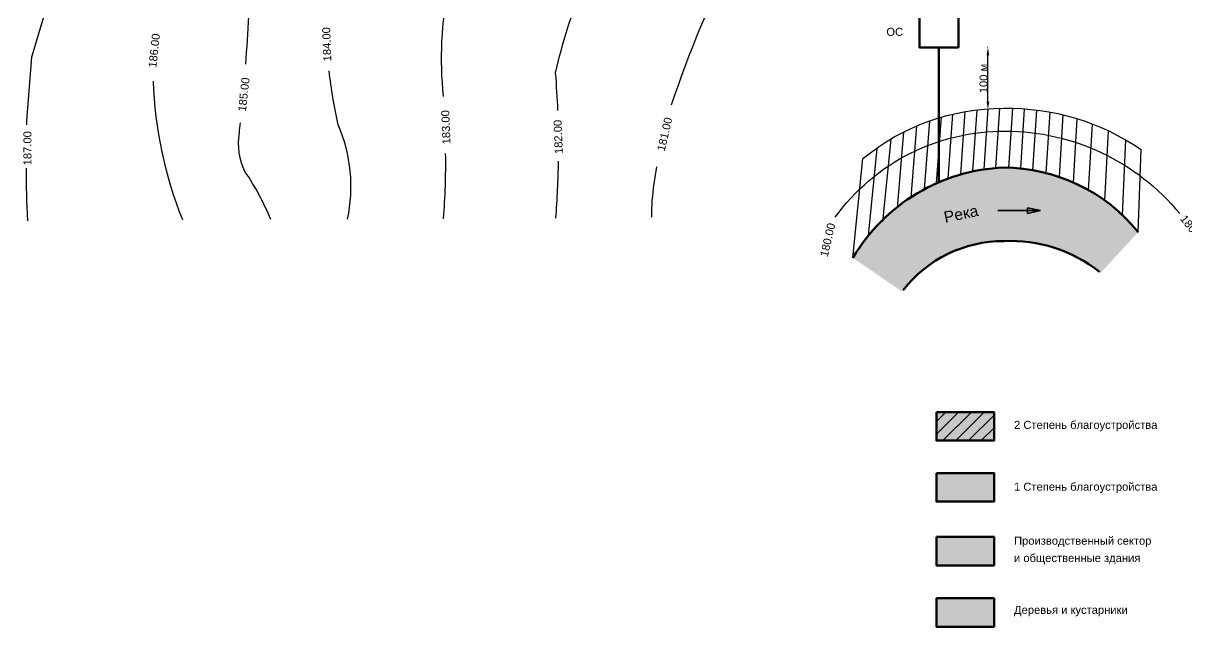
# Model space of a CAD drawing. Header units: inches. Extents: x 389 to 1188, y 268 to 818.
# Drawn here: x 402.5 to 765.9, y 267.8 to 456.3 of the extents above; entities that cross this region are included whole.
import ezdxf

# ---------------------------------------------------------------- set-up
doc = ezdxf.new("R2010")
doc.units = ezdxf.units.IN
doc.header["$MEASUREMENT"] = 0
for name, color, linetype, lineweight in [('горизонтали', 18, 'Continuous', 25), ('двухэтажная', 13, 'Continuous', 25), ('кварталы', 7, 'Continuous', 100), ('раздел кварталов', 7, 'Continuous', 50), ('Текст', 7, 'Continuous', 15)]:
    doc.layers.add(name, color=color, linetype=linetype, lineweight=lineweight)
doc.styles.get("Standard").update_dxf_attribs({"font": 'arial.ttf'})
doc.dimstyles.get("Standard").update_dxf_attribs({"dimtxt": 0.18, "dimasz": 0.18, "dimexe": 0.18, "dimexo": 0.0625, "dimgap": 0.09, "dimtad": 0, "dimtih": 1, "dimtoh": 1, "dimdec": 4, "dimzin": 0, "dimdsep": 46, "dimtxsty": 'Standard', "dimcen": 0.09, "dimadec": 0, "dimazin": 0, "dimtfac": 1, "dimtdec": 4, "dimtofl": 0, "dimtmove": 0, "dimatfit": 3, "dimfxl": 1, "dimtolj": 1, "dimtzin": 0, "dimarcsym": 0})

# ---------------------------------------------------------------- blocks, each defined once
blk = doc.blocks.new('*D7')
at = {"layer": 'Defpoints', "color": 0, "ltscale": 0.25, "transparency": 16777216}
for p in [(703.8053003129162, 448.7387969516894), (703.8053003129162, 448.7387969516894), (703.8053003129162, 429.2897102249913)]:
    blk.add_point(p, dxfattribs=at)
at = {"layer": 'раздел кварталов', "color": 0, "lineweight": -2, "ltscale": 0.25, "transparency": 16777216}
for p, q in [((703.7428003129162, 448.7387969516894), (703.6253003129162, 448.7387969516894)), ((703.8053003129162, 431.7897102249913), (703.8053003129162, 446.2387969516894)), ((703.7428003129162, 429.2897102249913), (703.6253003129162, 429.2897102249913))]:
    blk.add_line(p, q, dxfattribs=at)
at = {"layer": 'раздел кварталов', "color": 0, "ltscale": 0.25, "transparency": 16777216}
for points in [[(703.3886336462496, 446.2387969516894), (704.2219669795828, 446.2387969516894), (703.8053003129162, 448.7387969516894)], [(703.3886336462496, 431.7897102249913), (704.2219669795828, 431.7897102249913), (703.8053003129162, 429.2897102249913)]]:
    blk.add_solid(points, dxfattribs=at)
at = {"layer": 'раздел кварталов', "color": 0, "lineweight": 0, "ltscale": 0.25, "transparency": 16777216, "insert": (702.4388678436119, 439.0142535883405), "char_height": 2.5, "attachment_point": 5, "rotation": 90}
blk.add_mtext('\\A1;100 м', dxfattribs=at)

msp = doc.modelspace()

# ---------------------------------------------------------------- hatches: boundary and pattern name
at = {"layer": 'горизонтали', "ltscale": 0.25}
h = msp.add_hatch(color=5, dxfattribs=at)
h.dxf.hatch_style = 1
edge = h.paths.add_edge_path()
edge.add_arc((711.103436175481, 353.7852961820008), 57.45803464996042, 91.79646270779365, 149.4677193984944)
edge.add_line((661.6123559162115, 382.9753410707399), (676.8871757393763, 372.5185386128733))
edge.add_arc((710.7338601052898, 344.0660298651119), 44.21700234759486, 50.49068826752023, 139.9486131574778, ccw=False)
edge.add_line((738.8648769142947, 378.1803844669312), (750.7434964055756, 391.0375608469235))
edge.add_arc((708.4093288684999, 356.7357428611417), 54.48666312215217, 39.01657720182356, 89.06107366037061)
at = {"layer": 'двухэтажная', "ltscale": 0.25}
h = msp.add_hatch(color=13, dxfattribs=at)
h.dxf.hatch_style = 1
h.paths.add_polyline_path([(705.7274833161573, 325.9096777891663), (705.7274833161573, 334.8196628280838), (687.7274833161573, 334.8196628280838), (687.7274833161573, 325.9096777891663)])
h = msp.add_hatch(color=42, dxfattribs=at)
h.dxf.hatch_style = 1
h.paths.add_polyline_path([(705.7274833161573, 306.8624833568155), (705.7274833161573, 315.772468395733), (687.7274833161573, 315.772468395733), (687.7274833161573, 306.8624833568155)])
h = msp.add_hatch(color=251, dxfattribs=at)
h.dxf.hatch_style = 1
h.paths.add_polyline_path([(705.7274833161573, 286.9253750201005), (705.7274833161573, 295.835360059018), (687.7274833161573, 295.835360059018), (687.7274833161573, 286.9253750201005)])
h = msp.add_hatch(color=3, dxfattribs=at)
h.dxf.hatch_style = 1
h.paths.add_polyline_path([(705.7274833161573, 267.7924972258897), (705.7274833161573, 276.7024822648072), (687.7274833161573, 276.7024822648072), (687.7274833161573, 267.7924972258897)])

# ---------------------------------------------------------------- linework, layer by layer
at = {"color": 5, "ltscale": 0.25}
for p, q in [((699.1322258267655, 410.1002415008552), (700.4007350824886, 429.2523940652836)), ((702.6523297959138, 410.7110641124304), (703.9016877000131, 429.5740665532248)), ((706.2940993363791, 411.0905704347761), (707.5183213044065, 429.7130995372895)), ((710.3189261067637, 411.0905704347761), (711.5336274493384, 429.7122421368558)), ((714.0748567564624, 410.9169123425818), (715.2678628178455, 429.5377337335185)), ((717.870963491243, 410.3884072083379), (719.032323968353, 429.168247927927)), ((683.942459306365, 404.4109999525913), (685.6166184366948, 425.7702204935649)), ((687.7274833161573, 406.3404873704626), (689.2583986161526, 426.9618418976374)), ((691.3922007531846, 407.8649465985814), (692.81491002442, 427.9087676528752)), ((695.328135769304, 409.160411111764), (696.6588930435391, 428.702021872406)), ((722.0151444504481, 409.4938668550944), (723.2101665334485, 428.5269989019812)), ((726.1306112948905, 408.2607469739332), (727.3097425450624, 427.655171683396)), ((730.4986981453003, 406.5473628791578), (731.7167862546667, 426.4396211082249)), ((675.5928698742482, 398.6124095653499), (677.5249825455485, 422.2471543031643)), ((679.7812509448486, 401.8169341790281), (681.6097366305576, 424.1840523499413)), ((735.209770168346, 404.1810221578316), (736.4715824710411, 424.7873280308377)), ((740.3606826550422, 400.8772955577351), (741.4904440435712, 422.6308412678709)), ((670.9886719985134, 394.2142250068337), (673.6078348845631, 420.056298407826)), ((745.83885185709, 396.3366553954143), (746.8477677322662, 419.8182700273933)), ((666.450552080616, 389.9465563264994), (669.193962833775, 417.1464784330237)), ((750.7434964055756, 391.037560846924), (751.6440189595851, 416.7876768309834)), ((661.6123559162115, 382.9753410707399), (664.7450649716602, 413.9882659933937))]:
    msp.add_line(p, q, dxfattribs=at)
at = {"lineweight": 35, "ltscale": 0.25}
for p, q in [((706.8850757779164, 397.7715273947451), (720.1752219672526, 397.7715273947451)), ((720.1752219672526, 397.7715273947451), (716.1742819085193, 398.6433910527785)), ((716.1742819085193, 398.6433910527785), (716.1742819085193, 396.8215069488524)), ((716.1742819085193, 396.8215069488524), (720.1752219672526, 397.7715273947451))]:
    msp.add_line(p, q, dxfattribs=at)
at = {"lineweight": 20, "ltscale": 0.25}
for p, q in [((687.7274833161591, 327.9096777891659), (694.6374683550803, 334.8196628280838)), ((687.7274833161591, 331.9096777891659), (690.6374683550775, 334.8196628280838)), ((689.7274833161591, 325.9096777891668), (698.6374683550766, 334.8196628280838)), ((693.7274833161591, 325.9096777891668), (702.6374683550766, 334.8196628280838)), ((697.7301407074065, 325.9096777891668), (705.7274833161573, 333.9070203979176)), ((701.7301407074065, 325.9096777891668), (705.7274833161573, 329.9070203979172))]:
    msp.add_line(p, q, dxfattribs=at)
at = {"color": 5, "lineweight": 25, "ltscale": 0.25}
msp.add_lwpolyline([(664.7450649716602, 413.9882659933937, -0.1742316821969876), (708.6256713460125, 429.7166223867498, -0.1488439443160078), (708.6256713460125, 429.7166223867498, -0.1563146743413585), (751.6440189595851, 416.7876768309834)], format="xyb", dxfattribs=at)
at = {"lineweight": 50, "ltscale": 0.25}
for points in [[(661.6123559162115, 382.9753410707399, -0.2545540876121354), (708.7632148560133, 411.2047337040203, -0.2250115103343333), (750.7434964055756, 391.037560846924)], [(677.2790465997468, 372.9002814167916, -0.2312964255486747), (708.7632148560133, 388.2410413452071, -0.1802277955072207), (738.6054189124006, 378.6656538109874, -0.2026369802449249)]]:
    msp.add_lwpolyline(points, format="xyb", dxfattribs=at)
at = {"layer": 'горизонтали', "color": 32, "lineweight": 80, "ltscale": 0.25}
msp.add_line((688.4975144117925, 448.738796951689), (688.4975144117925, 406.6067340688483), dxfattribs=at)
at = {"layer": 'горизонтали', "ltscale": 0.25}
for points in [[(533.792797585239, 433.418781934226, -0.160563297149704), (547.8024164757162, 499.5046395217414, 0.0414931680198567), (562.8024164757162, 529.5046395217414, -0.07492580941280257), (569.5508604787292, 543.5046395217414), (576.8024164757162, 553.5046395217414, -0.001203883003412573), (584.8024164757162, 565.504639521741, -0.07936904994286595), (601.8024164757799, 593.5046395217414), (623.8024164757162, 615.5046395217414, -0.0896110809550043), (681.8024164757162, 657.5046395217414)], [(489.8024164757162, 647.5046395217414, 0.01693968637328121), (463.2712545235763, 590.4462394790717, -0.0714268969052114), (425.1575776554027, 499.4907083151329, 0.04280908074771961), (405.1300847162138, 445.6960427330841, 0.007936416418577185), (403.4839512064636, 424.5128414097035, 0.01948851275569955)], [(472.0412253905179, 443.5360894761584, 0.008141124854227742), (473.5858783667127, 473.5046395217414)], [(503.7927975852372, 395.0754276918474, 0.1556746472045067), (500.9041725580619, 424.5046395217414, -0.02615672033869648), (498.0342021324723, 441.4515766178793, -0.03767243760510374)], [(452.3024164757162, 394.8195155547992, -0.08572520205210714), (443.187431859903, 438.1751696186993, -0.09484585734983647)], [(470.0050571425245, 422.0149470752622, -0.02928475176914877), (470.3732231484319, 425.1858610054114, 0.006833763450977365)], [(471.8541314865006, 409.7986004304776, -0.1563764481530605), (470.0050571425245, 422.0149470752622)], [(533.792797585239, 395.2236000892267, 0.0227105299269806), (534.4274889435692, 415.5383426812432, 0.0269338627146751)], [(403.4379334658424, 410.9928482774285, 0.0188298767424606), (403.8309586907571, 394.5791612186758)], [(479.792797585239, 394.955012380366, 0.05449233284847833), (471.8541314865006, 409.7986004304776)]]:
    msp.add_lwpolyline(points, format="xyb", dxfattribs=at)
at = {"layer": 'горизонтали', "lineweight": 25, "ltscale": 0.25}
for points in [[(569.4851387095805, 429.016863604867, 0.01002936642583081), (568.792797585239, 440.6821514841317, -0.09121555354988048), (590.8024164757162, 493.5046395217414, -0.05282066331351994), (609.8024164757162, 523.0786032799165, -0.03098940645015075), (623.865457256742, 543.6055175388551, -0.02501652051899577), (634.4833900319618, 559.8236659654972, -0.02618797300844492), (663.8024164757162, 593.504639521741, -0.1260252394454842), (689.8024164757162, 609.360320522027)], [(605.0179549283603, 430.7975737812703, -0.04012017291133403), (625.2683189779245, 478.8358648220628, -0.09579579136996047), (645.8024164757162, 507.5046395217414, -0.02734882790907444), (663.2510176187288, 519.4046528995195, -0.006160436446281533), (680.9975144118607, 529.504639521741)], [(825.8421135880308, 412.217194145891, -0.06383933660899407), (758.1355758830077, 477.592276924931, 0.05891996085938535), (725.8024164757162, 507.5046395217414, 0.03261424126653126), (701.4901152795383, 525.4503662069019, -0.01382090661363726), (695.9975144118625, 529.5046395217414)], [(656.1272459190077, 395.6821514841317, -0.2437547532309325), (709.3021812544584, 422.5510665261827, -0.2253546090660625), (763.6915567708329, 396.8077696700116)], [(568.8624043097998, 395.3974989655467, 0.01532720929662022), (569.6765965232617, 413.2351775584666, 0.02281038347971056)], [(598.792797585239, 395.6821514841317), (598.792797585239, 395.6821514841317, -0.0364616022418336), (599.5573586315413, 406.1526815056873, -0.02667094025408437), (600.4307885428134, 411.4291201781016)]]:
    msp.add_lwpolyline(points, format="xyb", dxfattribs=at)
at = {"layer": 'горизонтали', "color": 32, "lineweight": 80, "ltscale": 0.25}
msp.add_lwpolyline([(682.4013881462224, 461.2748763311915), (694.5936406773599, 461.2748763311915), (694.5936406773599, 448.7387969516894), (682.4013881462224, 448.7387969516894)], close=True, dxfattribs=at)
at = {"layer": 'кварталы', "lineweight": 100, "ltscale": 0.25}
for points in [[(687.7274833161573, 334.8196628280838), (705.7274833161573, 334.8196628280838), (705.7274833161573, 325.9096777891663), (687.7274833161573, 325.9096777891663)], [(687.7274833161573, 315.772468395733), (705.7274833161573, 315.772468395733), (705.7274833161573, 306.8624833568155), (687.7274833161573, 306.8624833568155)], [(687.7274833161573, 295.835360059018), (705.7274833161573, 295.835360059018), (705.7274833161573, 286.9253750201005), (687.7274833161573, 286.9253750201005)], [(687.7274833161573, 276.7024822648072), (705.7274833161573, 276.7024822648072), (705.7274833161573, 267.7924972258897), (687.7274833161573, 267.7924972258897)]]:
    msp.add_lwpolyline(points, close=True, dxfattribs=at)

# ---------------------------------------------------------------- texts
at = {"ltscale": 0.25}
msp.add_text('ОС', height=2.5, dxfattribs=at).set_placement((672.0895812763265, 452.3335050097744))
msp.add_text('Река', height=3.5, rotation=11.76885186321473, dxfattribs=at).set_placement((690.4513710896381, 393.9228563312026))
at = {"layer": 'горизонтали', "lineweight": 15, "ltscale": 0.25}
for s, height, rotation, p in [('184.00', 2.499999999999999, 92.15036547170308, (498.7473594820422, 444.4151960304625)), ('186.00', 2.5, 83.68907322429024, (444.0560347766905, 442.2753137274476)), ('185.00', 2.5, 83.68907322429024, (472.0410414340404, 428.563741367795)), ('183.00', 2.499999999999999, 92.15036547170308, (535.9408149103947, 418.4919223167967)), ('182.00', 2.499999999999999, 92.15036547170308, (571.0231303305873, 415.4772363874204)), ('181.00', 2.5, 76.91891020620331, (602.8388214208162, 416.1293593540486)), ('187.00', 2.5, 90.06645452784369, (405.0663239750684, 411.8903327828884)), ('180.00', 2.499999999999999, 307.9792425695451, (763.6630653288776, 395.1705722277798)), ('180.00', 2.5, 76.91891020620331, (653.7548351193391, 383.1229790467223))]:
    msp.add_text(s, height=height, rotation=rotation, dxfattribs=at).set_placement(p)
at = {"layer": 'Текст', "ltscale": 0.25}
for s, p in [('2 Степень благоустройства', (711.9489977007743, 329.5813577720191)), ('1 Степень благоустройства', (711.9489977007743, 310.2838340567459)), ('Производственный сектор', (711.9489977007743, 293.4112703277487)), ('и общественные здания', (711.9489977007743, 288.0159750787779)), ('Деревья и кустарники', (711.9489977007743, 271.8080132846644))]:
    msp.add_text(s, height=2.5, dxfattribs=at).set_placement(p)

# ---------------------------------------------------------------- dimensions: what is measured, and where the dimension line sits
at = {"layer": 'раздел кварталов', "lineweight": 0, "ltscale": 0.25}
dim = msp.add_linear_dim(base=(703.8053003129162, 448.7387969516894), p1=(703.8053003129162, 429.2897102249913), p2=(703.8053003129162, 448.7387969516894), angle=90, text='100 м', dimstyle='Standard', override={"dimtxt": 2.5, "dimasz": 2.5, "dimtad": 1, "dimtih": 0, "dimsah": 1}, dxfattribs=at)
dim.commit()
dim.dimension.update_dxf_attribs({"geometry": '*D7', "text_midpoint": (702.4388678436119, 439.0142535883405)})

doc.saveas('drawing.dxf')
